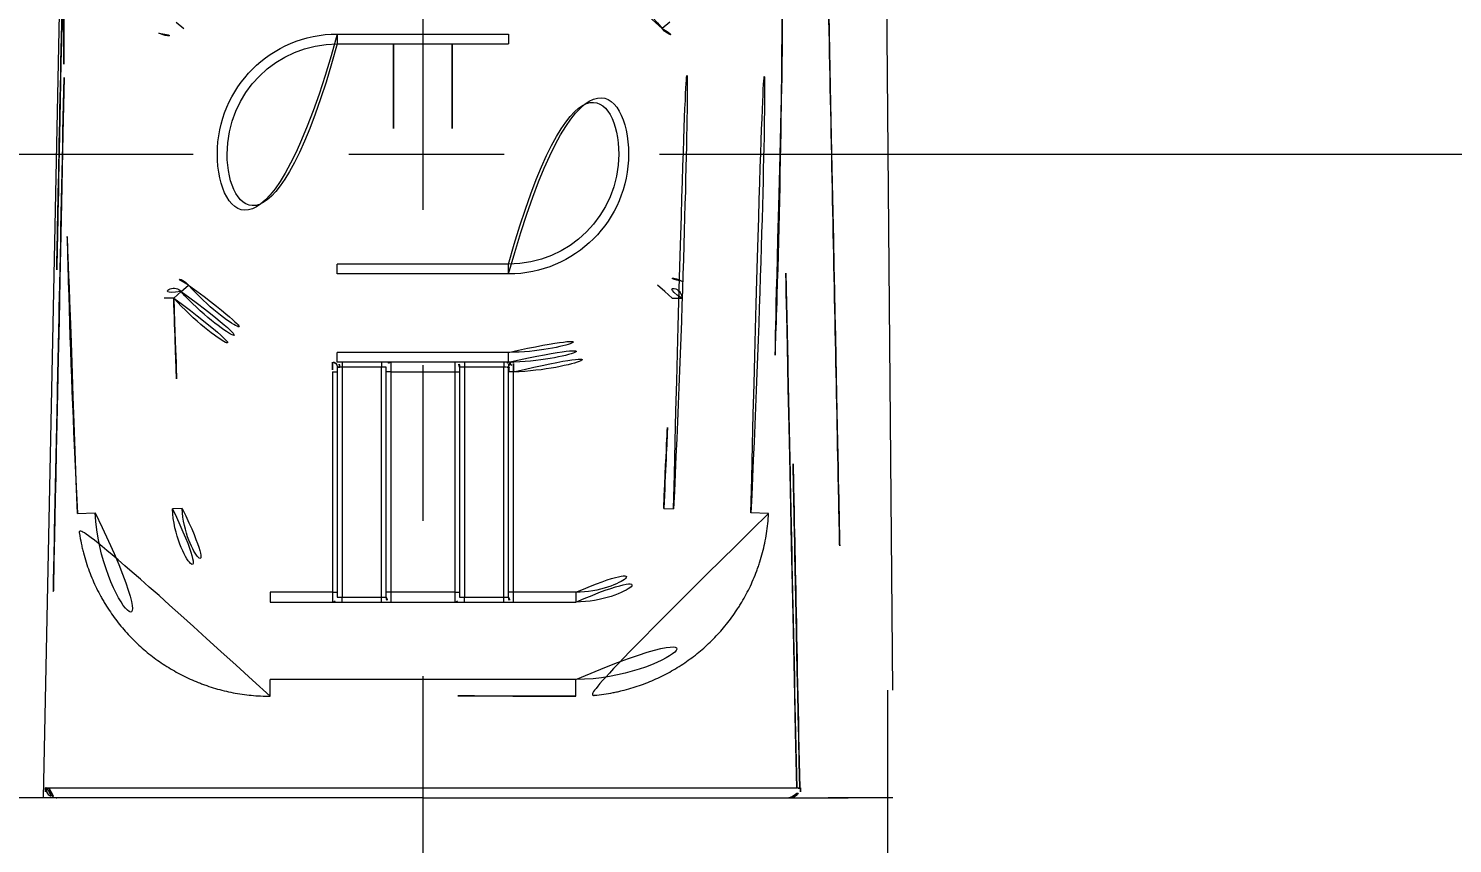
# Model space of a CAD drawing. Extents: x 16296660632 to 16296675328, y -37409619871 to -37409617329.
# Drawn here: x 16296674734.87 to 16296674763.97, y -37409617440.86 to -37409617424.22 of the extents above; entities that cross this region are included whole.
import ezdxf

# ---------------------------------------------------------------- set-up
doc = ezdxf.new("R2010")
doc.units = 0
doc.header["$LTSCALE"] = 10
doc.header["$MEASUREMENT"] = 0
doc.header["$PDMODE"] = 3
doc.header["$PDSIZE"] = -10
doc.linetypes.add('CENTER2', pattern=[28.575, 19.05, -3.175, 3.175, -3.175])
doc.layers.get('DEFPOINTS').update_dxf_attribs({"linetype": 'CONTINUOUS'})
doc.layers.add('1', color=7, linetype='CONTINUOUS', true_color=0xffffff)
doc.layers.add('Cneter', color=1, linetype='CENTER2', lineweight=13)
doc.layers.add('尺寸线层', color=3, linetype='CONTINUOUS', lineweight=18, true_color=0x00ff00)
doc.styles.add('Daelim Dimension', font='')
doc.styles.get('Daelim Dimension').set_extended_font_data('NanumGothic')
doc.dimstyles.new('DEFAULT', dxfattribs={"dimscale": 2, "dimtxt": 2, "dimasz": 2, "dimexe": 0, "dimexo": 2, "dimgap": 1, "dimtad": 1, "dimdec": 1, "dimzin": 9, "dimdsep": 46, "dimtxsty": 'Daelim Dimension', "dimcen": 0.5, "dimclrd": 252, "dimclre": 252, "dimclrt": 3, "dimadec": 1, "dimazin": 0, "dimtfac": 1, "dimtdec": 1, "dimtix": 1, "dimtmove": 0, "dimatfit": 3, "dimfxl": 1, "dimtolj": 1, "dimtzin": 1, "dimlwd": 9, "dimlwe": 9, "dimarcsym": 0})

# ---------------------------------------------------------------- blocks, each defined once
blk = doc.blocks.new('*D65')
at = {"layer": 'DEFPOINTS', "color": 0, "transparency": 16777216}
for p in [(16296674742.93232, -37409617365.43557), (16296674742.93232, -37409618110.035583), (16296674895.033541, -37409618110.035583)]:
    blk.add_point(p, dxfattribs=at)
at = {"layer": '尺寸线层', "color": 5, "lineweight": 9, "transparency": 16777216}
for p, q in [((16296674746.93232, -37409617365.43557), (16296674895.033541, -37409617365.43557)), ((16296674895.033541, -37409617369.43557), (16296674895.033541, -37409618106.035583)), ((16296674746.93232, -37409618110.035583), (16296674895.033541, -37409618110.035583))]:
    blk.add_line(p, q, dxfattribs=at)
at = {"layer": '尺寸线层', "color": 5, "transparency": 16777216}
for points in [[(16296674894.366871, -37409617369.43557), (16296674895.700199, -37409617369.43557), (16296674895.033541, -37409617365.43557)], [(16296674894.366871, -37409618106.035583), (16296674895.700199, -37409618106.035583), (16296674895.033541, -37409618110.035583)]]:
    blk.add_solid(points, dxfattribs=at)
at = {"layer": '尺寸线层', "color": 7, "transparency": 16777216, "insert": (16296674888.033541, -37409617737.735573), "char_height": 10, "attachment_point": 5, "rotation": 90, "style": 'Daelim Dimension'}
blk.add_mtext('\\A1;744.6', dxfattribs=at)

msp = doc.modelspace()

# ---------------------------------------------------------------- linework, layer by layer
at = {"layer": '1', "color": 7, "linetype": 'Continuous', "lineweight": 18}
for p, q in [((16296674752.53232, -37409617437.735573), (16296674751.909109, -37409617366.322952)), ((16296674735.18232, -37409617439.935471), (16296674735.53232, -37409617422.535568)), ((16296674741.18232, -37409617424.535568), (16296674744.68232, -37409617424.535568)), ((16296674744.68232, -37409617429.035568), (16296674741.18232, -37409617429.035568)), ((16296674744.68232, -37409617431.035568), (16296674741.18232, -37409617431.035568)), ((16296674744.78002, -37409617431.034447), (16296674744.770281, -37409617431.03466)), ((16296674741.082319, -37409617431.234444), (16296674741.18232, -37409617431.234444)), ((16296674741.18232, -37409617431.134422), (16296674741.18232, -37409617435.835571)), ((16296674742.18232, -37409617435.835571), (16296674742.18232, -37409617431.135567)), ((16296674743.68232, -37409617431.135567), (16296674743.68232, -37409617435.835571)), ((16296674744.68232, -37409617435.835571), (16296674744.68232, -37409617431.134422)), ((16296674744.68232, -37409617431.142738), (16296674744.686159, -37409617431.136047)), ((16296674744.78232, -37409617431.234444), (16296674744.68232, -37409617431.234444)), ((16296674739.810881, -37409617435.93557), (16296674746.053761, -37409617435.93557)), ((16296674746.053761, -37409617437.516678), (16296674739.810881, -37409617437.516678)), ((16296674752.43232, -37409617619.525497), (16296674752.43232, -37409617437.735573)), ((16296674742.93232, -37409617439.93557), (16296674734.31122, -37409617439.93557)), ((16296674742.93232, -37409617439.93557), (16296674751.620899, -37409617439.93557)), ((16296674752.53232, -37409617439.93557), (16296674751.55184, -37409617439.93557))]:
    msp.add_line(p, q, dxfattribs=at)
at = {"layer": '1', "color": 7, "linetype": 'Continuous', "lineweight": 13}
for p, q in [((16296674737.89155, -37409617424.096077), (16296674738.04641, -37409617424.222649)), ((16296674747.973089, -37409617424.096077), (16296674747.81823, -37409617424.222649)), ((16296674741.18232, -37409617424.335571), (16296674741.18232, -37409617424.535568)), ((16296674741.18232, -37409617424.335571), (16296674744.68232, -37409617424.335571)), ((16296674744.68232, -37409617424.335571), (16296674744.68232, -37409617424.535568)), ((16296674741.18232, -37409617429.235573), (16296674741.18232, -37409617429.035568)), ((16296674744.68232, -37409617429.235573), (16296674744.68232, -37409617429.035568)), ((16296674744.68232, -37409617429.235573), (16296674741.18232, -37409617429.235573)), ((16296674737.842251, -37409617429.726059), (16296674737.992371, -37409617429.593903)), ((16296674737.992371, -37409617429.593903), (16296674738.142481, -37409617429.461746)), ((16296674747.872271, -37409617429.593903), (16296674747.722151, -37409617429.461746)), ((16296674748.02239, -37409617429.726059), (16296674747.872271, -37409617429.593903)), ((16296674737.842251, -37409617429.726059), (16296674737.642349, -37409617429.73217)), ((16296674748.02239, -37409617429.726059), (16296674748.22229, -37409617429.73217)), ((16296674744.68232, -37409617430.835571), (16296674741.18232, -37409617430.835571)), ((16296674741.18232, -37409617431.035568), (16296674741.18232, -37409617430.835571)), ((16296674741.28232, -37409617431.035568), (16296674741.28232, -37409617431.135567)), ((16296674742.082319, -37409617431.035568), (16296674742.082319, -37409617431.135567)), ((16296674742.28232, -37409617431.235573), (16296674742.28232, -37409617431.035568)), ((16296674743.582319, -37409617431.035568), (16296674743.582319, -37409617431.235573)), ((16296674743.78232, -37409617431.035568), (16296674743.78232, -37409617431.135567)), ((16296674744.582319, -37409617431.035568), (16296674744.582319, -37409617431.135567)), ((16296674744.68232, -37409617431.035568), (16296674744.68232, -37409617430.835571)), ((16296674741.082319, -37409617431.234444), (16296674741.082319, -37409617435.735573)), ((16296674741.28232, -37409617431.135567), (16296674741.232321, -37409617431.135567)), ((16296674741.28232, -37409617431.135567), (16296674741.28232, -37409617435.835571)), ((16296674742.082319, -37409617431.135567), (16296674741.28232, -37409617431.135567)), ((16296674742.082319, -37409617435.835571), (16296674742.082319, -37409617431.135567)), ((16296674742.18232, -37409617431.135567), (16296674742.082319, -37409617431.135567)), ((16296674742.28232, -37409617431.235573), (16296674742.18232, -37409617431.235573)), ((16296674742.28232, -37409617435.735573), (16296674742.28232, -37409617431.235573)), ((16296674742.28232, -37409617431.235573), (16296674743.582319, -37409617431.235573)), ((16296674743.582319, -37409617431.235573), (16296674743.582319, -37409617435.735573)), ((16296674743.582319, -37409617431.235573), (16296674743.68232, -37409617431.235573)), ((16296674743.78232, -37409617431.135567), (16296674743.68232, -37409617431.135567)), ((16296674743.78232, -37409617431.135567), (16296674743.78232, -37409617435.835571)), ((16296674744.582319, -37409617431.135567), (16296674743.78232, -37409617431.135567)), ((16296674744.582319, -37409617435.835571), (16296674744.582319, -37409617431.135567)), ((16296674744.63232, -37409617431.135567), (16296674744.582319, -37409617431.135567)), ((16296674744.78232, -37409617435.735573), (16296674744.78232, -37409617431.234444)), ((16296674738.013029, -37409617434.023483), (16296674737.813271, -37409617434.033257)), ((16296674747.85161, -37409617434.023483), (16296674748.051371, -37409617434.033257)), ((16296674735.87236, -37409617434.128166), (16296674736.234039, -37409617434.110474)), ((16296674749.992279, -37409617434.128166), (16296674749.6306, -37409617434.110474)), ((16296674741.082319, -37409617435.735573), (16296674739.810881, -37409617435.735573)), ((16296674739.810881, -37409617435.735573), (16296674739.810881, -37409617435.93557)), ((16296674741.082319, -37409617435.735573), (16296674741.082319, -37409617435.93557)), ((16296674741.082319, -37409617435.735573), (16296674741.18232, -37409617435.735573)), ((16296674742.28232, -37409617435.735573), (16296674742.18232, -37409617435.735573)), ((16296674743.582319, -37409617435.735573), (16296674742.28232, -37409617435.735573)), ((16296674742.28232, -37409617435.93557), (16296674742.28232, -37409617435.735573)), ((16296674743.582319, -37409617435.735573), (16296674743.68232, -37409617435.735573)), ((16296674743.582319, -37409617435.735573), (16296674743.582319, -37409617435.93557)), ((16296674744.78232, -37409617435.735573), (16296674744.68232, -37409617435.735573)), ((16296674746.053761, -37409617435.735573), (16296674744.78232, -37409617435.735573)), ((16296674744.78232, -37409617435.93557), (16296674744.78232, -37409617435.735573)), ((16296674746.053761, -37409617435.735573), (16296674746.053761, -37409617435.93557)), ((16296674741.18232, -37409617435.835571), (16296674741.28232, -37409617435.835571)), ((16296674741.28232, -37409617435.835571), (16296674742.082319, -37409617435.835571)), ((16296674741.28232, -37409617435.93557), (16296674741.28232, -37409617435.835571)), ((16296674742.082319, -37409617435.835571), (16296674742.18232, -37409617435.835571)), ((16296674742.082319, -37409617435.93557), (16296674742.082319, -37409617435.835571)), ((16296674743.68232, -37409617435.835571), (16296674743.78232, -37409617435.835571)), ((16296674743.78232, -37409617435.835571), (16296674744.582319, -37409617435.835571)), ((16296674743.78232, -37409617435.93557), (16296674743.78232, -37409617435.835571)), ((16296674744.582319, -37409617435.835571), (16296674744.68232, -37409617435.835571)), ((16296674744.582319, -37409617435.93557), (16296674744.582319, -37409617435.835571)), ((16296674739.810881, -37409617437.856354), (16296674739.810881, -37409617437.516678)), ((16296674746.053761, -37409617437.856354), (16296674746.053761, -37409617437.516678)), ((16296674735.235649, -37409617439.731552), (16296674735.219669, -37409617439.731552)), ((16296674750.567619, -37409617439.735573), (16296674735.29702, -37409617439.735573)), ((16296674750.64497, -37409617439.731552), (16296674750.62899, -37409617439.731552))]:
    msp.add_line(p, q, dxfattribs=at)
at = {"layer": '1', "color": 7, "linetype": 'Continuous', "lineweight": 18}
for centre, radius, start, end in [((16296674972.94232, -37409617422.535568), 236.99111, 177.20036507, 182.79963493), ((16296674972.94232, -37409617422.535568), 235.41, 177.20036507, 182.79963493), ((16296674512.922319, -37409617422.535568), 235.41, 357.20036507, 2.79963493), ((16296674512.922319, -37409617422.535568), 236.99111, 357.20036507, 2.79963493), ((16296674741.18232, -37409617426.785568), 2.25, 90, 270), ((16296674744.68232, -37409617426.785568), 2.25, 270, 90), ((16296674737.842251, -37409617429.726059), 0.2, 41.3596042, 181.7518611), ((16296674741.18232, -37409617426.785568), 4.25, 221.3596042, 270), ((16296674744.68232, -37409617426.785568), 4.25, 270, 318.6403958), ((16296674748.02239, -37409617429.726059), 0.2, 358.2481389, 138.6403958), ((16296674741.082319, -37409617431.134422), 0.1, 67.4540443, 88.682692), ((16296674742.28232, -37409617431.135567), 0.1, 90, 180), ((16296674743.582319, -37409617431.135567), 0.1, 0, 90), ((16296674744.78232, -37409617431.134422), 0.1, 91.3170895, 112.7657325), ((16296674739.810881, -37409617433.93557), 3.58111, 182.7996349, 270), ((16296674739.810881, -37409617433.93557), 2, 182.7996349, 270), ((16296674746.053761, -37409617433.93557), 2, 270, 357.2003651), ((16296674746.053761, -37409617433.93557), 3.58111, 270, 357.2003651), ((16296674741.082319, -37409617435.835571), 0.1, 270, 0), ((16296674742.28232, -37409617435.835571), 0.1, 180, 270), ((16296674743.582319, -37409617435.835571), 0.1, 270, 0), ((16296674744.78232, -37409617435.835571), 0.1, 180, 270)]:
    msp.add_arc(centre, radius, start, end, dxfattribs=at)
at = {"layer": '1', "color": 7, "linetype": 'Continuous', "lineweight": 13}
for centre, radius, start, end in [((16296674741.18232, -37409617426.785568), 4.05, 106.9453136, 140.741465), ((16296674744.68232, -37409617426.785568), 4.05, 39.258535, 73.0546864), ((16296674737.736691, -37409617423.969521), 0.4, 240.3914808, 320.741465), ((16296674741.18232, -37409617426.785568), 2.45, 90, 270), ((16296674744.68232, -37409617426.785568), 2.45, 270, 90), ((16296674748.127951, -37409617423.969521), 0.4, 219.258535, 299.6085192), ((16296674737.842251, -37409617429.726059), 0.4, 41.3596042, 121.7096664), ((16296674748.02239, -37409617429.726059), 0.4, 58.2903336, 138.6403958), ((16296674741.18232, -37409617426.785568), 4.05, 221.3596042, 270), ((16296674744.68232, -37409617426.785568), 4.05, 270, 318.6403958), ((16296674741.18232, -37409617426.785568), 4.45, 221.3596042, 268.71232), ((16296674972.94232, -37409617422.535568), 235.21, 181.75186112, 182.79963493), ((16296674744.68232, -37409617426.785568), 4.45, 271.28768, 318.6403958), ((16296674512.922319, -37409617422.535568), 235.21, 357.20036507, 358.24813888), ((16296674739.810881, -37409617433.93557), 1.8, 182.7996349, 270), ((16296674746.053761, -37409617433.93557), 1.8, 270, 357.2003651)]:
    msp.add_arc(centre, radius, start, end, dxfattribs=at)
at = {"layer": '1', "color": 7, "linetype": 'Continuous', "lineweight": 18}
for centre, major_axis, ratio, start_param, end_param in [((16296674741.182119, -37409617431.135582), (0, -0.1), 0.499999885, 1.570882325, 3.137616034), ((16296674744.68232, -37409617431.135567), (0, -0.1), 0.5, 3.141592654, 4.71238898), ((16296674742.93232, -37409617437.93557), (-9.6, 0), 0.008726868, 4.381218689, 5.043559272), ((16296674735.4356, -37409617439.735573), (0, -0.2), 0.999961908, 4.692277516, 6.283185307), ((16296674735.456091, -37409617439.735573), (0, -0.2), 0.795343977, 4.712388371, 6.283186143), ((16296674750.429041, -37409617439.735573), (0, -0.2), 0.999961908, 0, 1.590907361), ((16296674750.40855, -37409617439.735573), (0, -0.2), 0.795343994, 0, 1.570796091)]:
    msp.add_ellipse(centre, major_axis=major_axis, ratio=ratio, start_param=start_param, end_param=end_param, dxfattribs=at)
at = {"layer": '1', "color": 7, "linetype": 'Continuous', "lineweight": 13}
for points in [[(16296674750.95282, -37409617410.746483), (16296674751.010969, -37409617413.578308), (16296674751.12324, -37409617419.046768), (16296674751.28031, -37409617426.700157), (16296674751.42384, -37409617433.695312), (16296674751.51066, -37409617437.92775), (16296674751.55184, -37409617439.93557)], [(16296674735.58536, -37409617422.533508), (16296674735.468861, -37409617428.266403), (16296674735.352289, -37409617433.999107), (16296674735.235649, -37409617439.731552)], [(16296674735.601641, -37409617425.224167), (16296674735.57128, -37409617426.671082), (16296674735.508249, -37409617429.675301), (16296674735.40658, -37409617434.518738), (16296674735.334299, -37409617437.960503), (16296674735.29702, -37409617439.735573)], [(16296674750.567619, -37409617439.735573), (16296674750.53635, -37409617438.246658), (16296674750.472099, -37409617435.187248), (16296674750.371849, -37409617430.411629), (16296674750.29998, -37409617426.986992), (16296674750.263, -37409617425.224159)], [(16296674750.62899, -37409617439.731552), (16296674750.512341, -37409617433.999107), (16296674750.395781, -37409617428.266403), (16296674750.27928, -37409617422.533508)]]:
    msp.add_open_spline(points, degree=3, dxfattribs=at)
at = {"layer": '1', "color": 7, "linetype": 'Continuous', "lineweight": 18}
for points, knots in [([(16296674735.5853, -37409617422.533508), (16296674735.58532, -37409617422.537407), (16296674735.58534, -37409617422.545212), (16296674735.585381, -37409617422.557037), (16296674735.585421, -37409617422.56897), (16296674735.585449, -37409617422.580994), (16296674735.585489, -37409617422.593117), (16296674735.58552, -37409617422.605347), (16296674735.58555, -37409617422.617683), (16296674735.585581, -37409617422.630112), (16296674735.585609, -37409617422.642639), (16296674735.58564, -37409617422.655273), (16296674735.585661, -37409617422.667999), (16296674735.58569, -37409617422.680832), (16296674735.585711, -37409617422.693771), (16296674735.585739, -37409617422.706802), (16296674735.58576, -37409617422.722168), (16296674735.585791, -37409617422.740227), (16296674735.585819, -37409617422.761337), (16296674735.585871, -37409617422.783638), (16296674735.585911, -37409617422.807129), (16296674735.585951, -37409617422.831818), (16296674735.586, -37409617422.857697), (16296674735.58606, -37409617422.884773), (16296674735.586161, -37409617422.929512), (16296674735.586309, -37409617422.995407), (16296674735.58655, -37409617423.085953), (16296674735.586849, -37409617423.188103), (16296674735.58728, -37409617423.316261), (16296674735.587891, -37409617423.471916), (16296674735.588739, -37409617423.656563), (16296674735.589821, -37409617423.857201), (16296674735.591249, -37409617424.08503), (16296674735.593081, -37409617424.339767), (16296674735.59544, -37409617424.621109), (16296674735.598249, -37409617424.917587), (16296674735.600491, -37409617425.120293), (16296674735.601641, -37409617425.224167)], [0, 0, 0, 0, 0.004650977, 0.009308203, 0.013973436, 0.018648422, 0.023334898, 0.028034587, 0.032749197, 0.037480422, 0.042229937, 0.046999398, 0.051790438, 0.056604673, 0.061443691, 0.066309058, 0.071202314, 0.078615452, 0.086469532, 0.094764663, 0.103500935, 0.112678427, 0.122297206, 0.13235733, 0.142858851, 0.172174546, 0.205782777, 0.243685371, 0.285883598, 0.348427471, 0.416896053, 0.491290905, 0.571613245, 0.670301188, 0.774594323, 0.884493644, 1, 1, 1, 1]), ([(16296674750.263, -37409617425.224159), (16296674750.26368, -37409617425.163361), (16296674750.26502, -37409617425.043823), (16296674750.26684, -37409617424.867577), (16296674750.268471, -37409617424.69751), (16296674750.26993, -37409617424.533623), (16296674750.271231, -37409617424.375877), (16296674750.27239, -37409617424.224319), (16296674750.273411, -37409617424.078918), (16296674750.2743, -37409617423.939697), (16296674750.275089, -37409617423.806633), (16296674750.275761, -37409617423.679749), (16296674750.27635, -37409617423.559021), (16296674750.27685, -37409617423.444473), (16296674750.277281, -37409617423.336082), (16296674750.277639, -37409617423.233871), (16296674750.277941, -37409617423.137833), (16296674750.278299, -37409617423.009972), (16296674750.278641, -37409617422.864388), (16296674750.27887, -37409617422.733963), (16296674750.278999, -37409617422.656929), (16296674750.279051, -37409617422.622551), (16296674750.2791, -37409617422.597153), (16296674750.27914, -37409617422.580727), (16296674750.279169, -37409617422.568253), (16296674750.2792, -37409617422.556938), (16296674750.27924, -37409617422.545639), (16296674750.279289, -37409617422.537361), (16296674750.279329, -37409617422.53418), (16296674750.279341, -37409617422.533508)], [0, 0, 0, 0, 0.067564566, 0.132845462, 0.195842818, 0.256556776, 0.314987496, 0.371135158, 0.424999962, 0.476582138, 0.525881947, 0.572899686, 0.617635701, 0.66009039, 0.700264222, 0.738157749, 0.77377163, 0.807106658, 0.88041, 0.935855393, 0.952533574, 0.966632296, 0.97447065, 0.981231625, 0.985284669, 0.988803667, 0.994375573, 0.998809487, 1, 1, 1, 1]), ([(16296674750.263, -37409617425.224159), (16296674750.245991, -37409617426.710083), (16296674750.214899, -37409617428.195007), (16296674750.12463, -37409617431.162956), (16296674750.065451, -37409617432.645988), (16296674749.992279, -37409617434.128166)], [0, 0, 0, 0, 0.5, 0.5, 1, 1, 1, 1]), ([(16296674735.87236, -37409617434.128166), (16296674735.799179, -37409617432.645988), (16296674735.740009, -37409617431.162956), (16296674735.64975, -37409617428.195007), (16296674735.61865, -37409617426.710091), (16296674735.601641, -37409617425.224167)], [0, 0, 0, 0, 0.5, 0.5, 1, 1, 1, 1]), ([(16296674741.08462, -37409617431.034447), (16296674741.08462, -37409617431.034508), (16296674741.0846, -37409617431.035957), (16296674741.08453, -37409617431.042381), (16296674741.084391, -37409617431.053963), (16296674741.084181, -37409617431.0718), (16296674741.083879, -37409617431.097527), (16296674741.083469, -37409617431.132896), (16296674741.082951, -37409617431.178551), (16296674741.082541, -37409617431.215172), (16296674741.082319, -37409617431.234444)], [0, 0, 0, 0, 0.120612516, 0.246239299, 0.371866083, 0.497492866, 0.62311965, 0.748746433, 0.874373217, 1, 1, 1, 1]), ([(16296674741.11949, -37409617431.041588), (16296674741.12566, -37409617431.043961), (16296674741.13792, -37409617431.050041), (16296674741.16354, -37409617431.06723), (16296674741.17977, -37409617431.084717), (16296674741.189791, -37409617431.098259)], [0, 0, 0, 0, 0.267684531, 0.523794612, 1, 1, 1, 1]), ([(16296674741.157619, -37409617431.063873), (16296674741.162411, -37409617431.068871), (16296674741.17071, -37409617431.079514), (16296674741.179701, -37409617431.097702), (16296674741.184771, -37409617431.1166), (16296674741.18576, -37409617431.129204), (16296674741.185699, -37409617431.135422)], [0, 0, 0, 0, 0.263009913, 0.520426529, 0.767337942, 1, 1, 1, 1]), ([(16296674744.674879, -37409617431.098251), (16296674744.68486, -37409617431.084793), (16296674744.70101, -37409617431.067383), (16296674744.72646, -37409617431.050217), (16296674744.73864, -37409617431.044128), (16296674744.74477, -37409617431.041733)], [0, 0, 0, 0, 0.476306869, 0.732389331, 1, 1, 1, 1]), ([(16296674744.678949, -37409617431.135422), (16296674744.67889, -37409617431.129204), (16296674744.67988, -37409617431.1166), (16296674744.68495, -37409617431.097702), (16296674744.693939, -37409617431.079514), (16296674744.70224, -37409617431.068871), (16296674744.707041, -37409617431.063873)], [0, 0, 0, 0, 0.232660828, 0.479571824, 0.736988886, 1, 1, 1, 1]), ([(16296674744.7456, -37409617431.097397), (16296674744.739401, -37409617431.090073), (16296674744.727711, -37409617431.079521), (16296674744.711559, -37409617431.074371), (16296674744.69838, -37409617431.080544), (16296674744.691959, -37409617431.091133), (16296674744.689301, -37409617431.097717)], [0, 0, 0, 0, 0.27080991, 0.530758299, 0.775099524, 1, 1, 1, 1]), ([(16296674744.78232, -37409617431.234444), (16296674744.782209, -37409617431.224876), (16296674744.78199, -37409617431.205399), (16296674744.78166, -37409617431.176277), (16296674744.781321, -37409617431.146477), (16296674744.780979, -37409617431.116333), (16296674744.78063, -37409617431.086746), (16296674744.780371, -37409617431.063927), (16296674744.780239, -37409617431.052757), (16296674744.780199, -37409617431.049263)], [0, 0, 0, 0, 0.152442153, 0.304884306, 0.457326459, 0.609768613, 0.762210766, 0.914652919, 1, 1, 1, 1]), ([(16296674741.232321, -37409617431.135567), (16296674741.22859, -37409617431.135567), (16296674741.221029, -37409617431.135529), (16296674741.210079, -37409617431.135361), (16296674741.199579, -37409617431.135094), (16296674741.19039, -37409617431.134773), (16296674741.184031, -37409617431.134499), (16296674741.18239, -37409617431.13443), (16296674741.18232, -37409617431.134422)], [0, 0, 0, 0, 0.167776487, 0.335552973, 0.50332946, 0.671105946, 0.838882433, 1, 1, 1, 1]), ([(16296674744.68232, -37409617431.134422), (16296674744.68227, -37409617431.134422), (16296674744.681419, -37409617431.13446), (16296674744.676941, -37409617431.134659), (16296674744.66806, -37409617431.135002), (16296674744.65361, -37409617431.135406), (16296674744.640051, -37409617431.135567), (16296674744.63232, -37409617431.135567)], [0, 0, 0, 0, 0.191823688, 0.393867766, 0.595911844, 0.797955922, 1, 1, 1, 1]), ([(16296674744.689159, -37409617431.137657), (16296674744.69173, -37409617431.139603), (16296674744.69836, -37409617431.147087), (16296674744.706711, -37409617431.159973), (16296674744.711599, -37409617431.168282)], [0, 0, 0, 0, 0.479282975, 1, 1, 1, 1]), ([(16296674744.689409, -37409617431.137177), (16296674744.6894, -37409617431.143631), (16296674744.689381, -37409617431.157494), (16296674744.68936, -37409617431.18148), (16296674744.689329, -37409617431.207497), (16296674744.68931, -37409617431.225342), (16296674744.689301, -37409617431.234444)], [0, 0, 0, 0, 0.250300303, 0.500381054, 0.750270462, 1, 1, 1, 1]), ([(16296674739.810881, -37409617437.856354), (16296674739.6805, -37409617437.856743), (16296674739.55228, -37409617437.85067), (16296674739.29987, -37409617437.826653), (16296674739.17569, -37409617437.808701), (16296674738.93117, -37409617437.761551), (16296674738.810841, -37409617437.732353), (16296674738.633141, -37409617437.680313), (16296674738.574369, -37409617437.661591), (16296674738.486919, -37409617437.631447), (16296674738.45785, -37409617437.621048), (16296674738.40016, -37409617437.59964), (16296674738.371531, -37409617437.588638), (16296674738.22946, -37409617437.532097), (16296674738.11919, -37409617437.482109), (16296674737.904949, -37409617437.373001), (16296674737.80098, -37409617437.313889), (16296674737.599039, -37409617437.186653), (16296674737.50108, -37409617437.11853), (16296674737.358521, -37409617437.009407), (16296674737.311649, -37409617436.971786), (16296674737.22003, -37409617436.894783), (16296674737.17523, -37409617436.855339), (16296674737.04377, -37409617436.7342), (16296674736.960051, -37409617436.649696), (16296674736.8002, -37409617436.472977), (16296674736.72406, -37409617436.380737), (16296674736.579359, -37409617436.18795), (16296674736.51079, -37409617436.087387), (16296674736.43, -37409617435.955803), (16296674736.414089, -37409617435.929192), (16296674736.382771, -37409617435.875351), (16296674736.36734, -37409617435.848091), (16296674736.322029, -37409617435.765747), (16296674736.293091, -37409617435.710022), (16296674736.21007, -37409617435.540283), (16296674736.159781, -37409617435.423683), (16296674736.06979, -37409617435.18277), (16296674736.030081, -37409617435.058456), (16296674735.98773, -37409617434.897453), (16296674735.97961, -37409617434.864906), (16296674735.96423, -37409617434.799683), (16296674735.94239, -37409617434.701447), (16296674735.924299, -37409617434.602089), (16296674735.893169, -37409617434.401756), (16296674735.879169, -37409617434.266113), (16296674735.87236, -37409617434.128166)], [0, 0, 0, 0, 0.0625, 0.0625, 0.125, 0.125, 0.1875, 0.1875, 0.21875, 0.21875, 0.234375, 0.234375, 0.25, 0.25, 0.3125, 0.3125, 0.375, 0.375, 0.4375, 0.4375, 0.46875, 0.46875, 0.5, 0.5, 0.5625, 0.5625, 0.625, 0.625, 0.6875, 0.6875, 0.703125, 0.703125, 0.71875, 0.71875, 0.75, 0.75, 0.8125, 0.8125, 0.875, 0.875, 0.890625, 0.890625, 0.90625, 0.9375, 0.9375, 1, 1, 1, 1]), ([(16296674749.992279, -37409617434.128166), (16296674749.98547, -37409617434.266228), (16296674749.971479, -37409617434.401352), (16296674749.93041, -37409617434.666328), (16296674749.90333, -37409617434.796188), (16296674749.853359, -37409617434.987373), (16296674749.83514, -37409617435.050499), (16296674749.80549, -37409617435.144318), (16296674749.795219, -37409617435.175468), (16296674749.77393, -37409617435.237389), (16296674749.762951, -37409617435.268051), (16296674749.70645, -37409617435.419922), (16296674749.656099, -37409617435.536858), (16296674749.545851, -37409617435.762848), (16296674749.485941, -37409617435.871902), (16296674749.405239, -37409617436.003769), (16296674749.3888, -37409617436.029922), (16296674749.35535, -37409617436.081787), (16296674749.33831, -37409617436.107529), (16296674749.286489, -37409617436.183853), (16296674749.251011, -37409617436.233543), (16296674749.14185, -37409617436.379204), (16296674749.065451, -37409617436.471786), (16296674748.905479, -37409617436.648781), (16296674748.821911, -37409617436.733147), (16296674748.647461, -37409617436.894081), (16296674748.55657, -37409617436.970627), (16296674748.41448, -37409617437.07962), (16296674748.366159, -37409617437.114983), (16296674748.267509, -37409617437.183731), (16296674748.217489, -37409617437.216919), (16296674748.065479, -37409617437.312843), (16296674747.96147, -37409617437.372017), (16296674747.74794, -37409617437.480919), (16296674747.63843, -37409617437.530647), (16296674747.41363, -37409617437.620422), (16296674747.29833, -37409617437.660469), (16296674747.120729, -37409617437.712868), (16296674747.060749, -37409617437.729057), (16296674746.969561, -37409617437.751328), (16296674746.938919, -37409617437.758423), (16296674746.87748, -37409617437.771881), (16296674746.846661, -37409617437.778252), (16296674746.692039, -37409617437.80825), (16296674746.56673, -37409617437.826424), (16296674746.31278, -37409617437.850662), (16296674746.184139, -37409617437.856743), (16296674746.053761, -37409617437.856354)], [0, 0, 0, 0, 0.0625, 0.0625, 0.125, 0.125, 0.15625, 0.15625, 0.171875, 0.171875, 0.1875, 0.1875, 0.25, 0.25, 0.3125, 0.3125, 0.328125, 0.328125, 0.34375, 0.34375, 0.375, 0.375, 0.4375, 0.4375, 0.5, 0.5, 0.5625, 0.5625, 0.59375, 0.59375, 0.625, 0.625, 0.6875, 0.6875, 0.75, 0.75, 0.8125, 0.8125, 0.84375, 0.84375, 0.859375, 0.859375, 0.875, 0.875, 0.9375, 0.9375, 1, 1, 1, 1]), ([(16296674751.55184, -37409617439.93557), (16296674751.54438, -37409617439.93557), (16296674751.527109, -37409617439.93557), (16296674751.50536, -37409617439.93557), (16296674751.481251, -37409617439.93557), (16296674751.468361, -37409617439.93557), (16296674751.441, -37409617439.93557), (16296674751.426531, -37409617439.93557), (16296674751.395941, -37409617439.93557), (16296674751.38022, -37409617439.93557), (16296674751.34807, -37409617439.93557), (16296674751.331631, -37409617439.93557), (16296674751.29796, -37409617439.93557), (16296674751.28116, -37409617439.93557), (16296674751.24781, -37409617439.93557), (16296674751.23122, -37409617439.93557), (16296674751.20446, -37409617439.93557), (16296674751.19438, -37409617439.93557), (16296674751.184509, -37409617439.93557)], [0, 0, 0, 0, 0.115972237, 0.231944474, 0.231944474, 0.347916712, 0.347916712, 0.463888949, 0.463888949, 0.579861186, 0.579861186, 0.695833423, 0.695833423, 0.81180566, 0.81180566, 0.927777898, 0.927777898, 1, 1, 1, 1])]:
    msp.add_open_spline(points, degree=3, knots=knots, dxfattribs=at)
for points, degree in [([(16296674742.332319, -37409617424.534813), (16296674742.332319, -37409617426.03495), (16296674742.332319, -37409617427.535103), (16296674742.332319, -37409617429.03524)], 3), ([(16296674743.53232, -37409617424.534813), (16296674743.53232, -37409617426.03495), (16296674743.53232, -37409617427.535103), (16296674743.53232, -37409617429.03524)], 3), ([(16296674735.219669, -37409617439.731552), (16296674735.21826, -37409617439.799561), (16296674735.21686, -37409617439.867561), (16296674735.21545, -37409617439.93557)], 3), ([(16296674735.29702, -37409617439.735573), (16296674735.29002, -37409617439.735313), (16296674735.276911, -37409617439.734787), (16296674735.260611, -37409617439.734009), (16296674735.24752, -37409617439.733208), (16296674735.238411, -37409617439.732384), (16296674735.235781, -37409617439.731827), (16296674735.235649, -37409617439.731552)], 3), ([(16296674750.62899, -37409617439.731552), (16296674750.628901, -37409617439.731743), (16296674750.62751, -37409617439.732162), (16296674750.62138, -37409617439.732857), (16296674750.61039, -37409617439.73365), (16296674750.593479, -37409617439.734543), (16296674750.577181, -37409617439.735222), (16296674750.567619, -37409617439.735573)], 3), ([(16296674750.64497, -37409617439.731552), (16296674750.646379, -37409617439.799561), (16296674750.647779, -37409617439.867561), (16296674750.649191, -37409617439.93557)], 3), ([(16296674735.36455, -37409617439.922523), (16296674735.365499, -37409617439.922523), (16296674735.39957, -37409617439.922523)], 2), ([(16296674735.456091, -37409617439.93557), (16296674735.453739, -37409617439.93557), (16296674735.449381, -37409617439.93557), (16296674735.443939, -37409617439.93557), (16296674735.439581, -37409617439.93557), (16296674735.436529, -37409617439.93557), (16296674735.43565, -37409617439.93557), (16296674735.4356, -37409617439.93557)], 3), ([(16296674750.46467, -37409617439.922523), (16296674750.49913, -37409617439.922523), (16296674750.50009, -37409617439.922523)], 2)]:
    msp.add_open_spline(points, degree=degree, dxfattribs=at)
at = {"layer": 'Cneter', "lineweight": 5, "ltscale": 0.1}
for p, q in [((16296674742.93232, -37409617380.297729), (16296674742.93232, -37409617464.822632)), ((16296674719.19034, -37409617426.785568), (16296674766.674299, -37409617426.785568))]:
    msp.add_line(p, q, dxfattribs=at)

# ---------------------------------------------------------------- dimensions: what is measured, and where the dimension line sits
at = {"layer": '尺寸线层', "color": 5}
dim = msp.add_linear_dim(base=(16296674895.033541, -37409618110.035583), p1=(16296674742.93232, -37409617365.43557), p2=(16296674742.93232, -37409618110.035583), angle=90, dimstyle='DEFAULT', override={"dimtxt": 5, "dimclrd": 5, "dimclre": 5, "dimclrt": 7}, dxfattribs=at)
dim.commit()
dim.dimension.update_dxf_attribs({"geometry": '*D65', "text_midpoint": (16296674888.033541, -37409617737.735573)})

doc.saveas('drawing.dxf')
